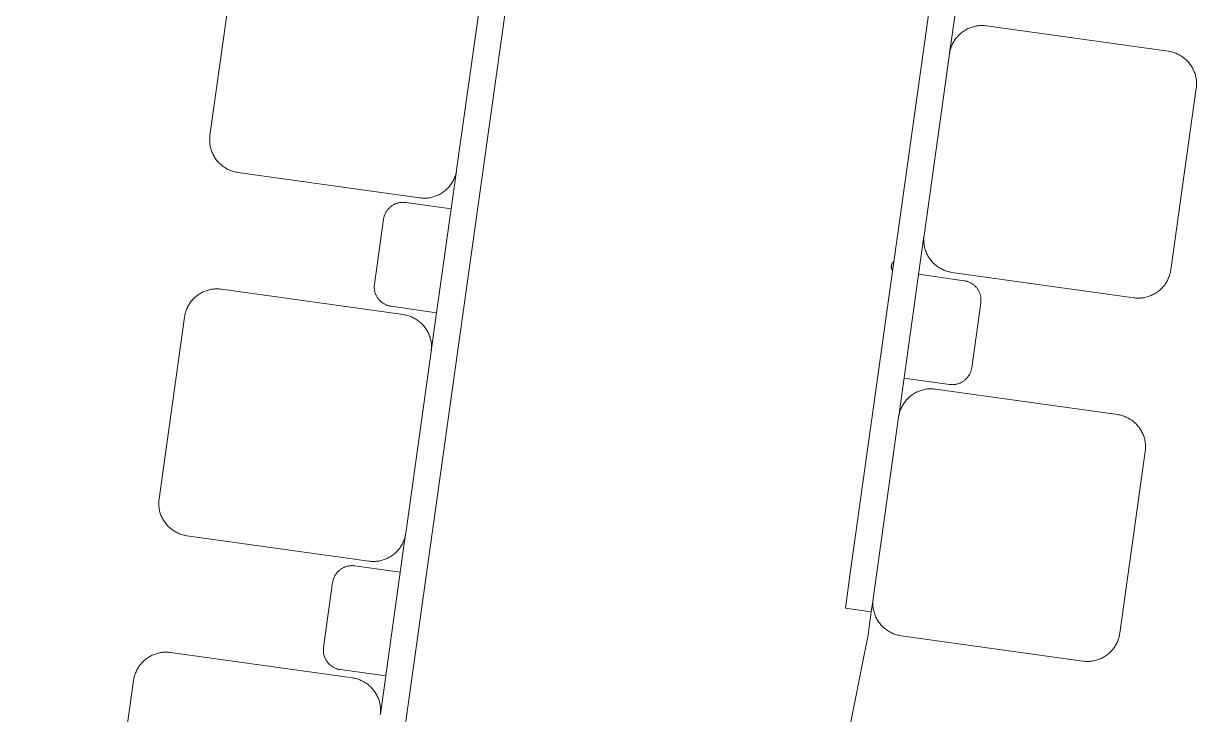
# Model space of a CAD drawing. Header units: inches. Extents: x -6 to 177, y -6 to 113.
# Drawn here: x 103.18 to 110.23, y 101.93 to 106.09 of the extents above; entities that cross this region are included whole.
import ezdxf

# ---------------------------------------------------------------- set-up
doc = ezdxf.new("R2010")
doc.units = ezdxf.units.IN
doc.layers.add('ZANO_R', color=7, linetype='Continuous', lineweight=0)

msp = doc.modelspace()

# ---------------------------------------------------------------- linework, layer by layer
at = {"layer": 'ZANO_R'}
for p, q in [((106.40173, 108.49681), (103.17993, 85.4987)), ((108.144, 102.77007), (108.87598, 107.99513)), ((108.74305, 105.91098), (108.89479, 106.99413)), ((104.30025, 105.41573), (104.45321, 106.50753)), ((105.93494, 106.29996), (105.78199, 105.20815)), ((108.82986, 106.04424), (108.83555, 106.04781)), ((108.83555, 106.04781), (108.84136, 106.05119)), ((108.84136, 106.05119), (108.84729, 106.05437)), ((108.84729, 106.05437), (108.85332, 106.05735)), ((108.85332, 106.05735), (108.85944, 106.06011)), ((108.85944, 106.06011), (108.86566, 106.06267)), ((108.86566, 106.06267), (108.87196, 106.06501)), ((108.87196, 106.06501), (108.87834, 106.06714)), ((108.87834, 106.06714), (108.88478, 106.06905)), ((108.88478, 106.06905), (108.89129, 106.07073)), ((108.89129, 106.07073), (108.89785, 106.07219)), ((108.89785, 106.07219), (108.90446, 106.07343)), ((108.90446, 106.07343), (108.91111, 106.07444)), ((108.91111, 106.07444), (108.91778, 106.07523)), ((108.91778, 106.07523), (108.92448, 106.07578)), ((108.92448, 106.07578), (108.9312, 106.07611)), ((108.9312, 106.07611), (108.93792, 106.07621)), ((108.93792, 106.07621), (108.94464, 106.07608)), ((108.94464, 106.07608), (108.95135, 106.07571)), ((108.95135, 106.07571), (108.95805, 106.07512)), ((108.95805, 106.07512), (108.96472, 106.07431)), ((108.96472, 106.07431), (110.05653, 105.92135)), ((108.76285, 105.97037), (108.76605, 105.97627)), ((108.76605, 105.97627), (108.76946, 105.98207)), ((108.76946, 105.98207), (108.77307, 105.98774)), ((108.77307, 105.98774), (108.77687, 105.99329)), ((108.77687, 105.99329), (108.78085, 105.9987)), ((108.78085, 105.9987), (108.78502, 106.00398)), ((108.78502, 106.00398), (108.78936, 106.00911)), ((108.78936, 106.00911), (108.79388, 106.01409)), ((108.79388, 106.01409), (108.79856, 106.01891)), ((108.79856, 106.01891), (108.80341, 106.02357)), ((108.80341, 106.02357), (108.80841, 106.02806)), ((108.80841, 106.02806), (108.81356, 106.03238)), ((108.81356, 106.03238), (108.81886, 106.03651)), ((108.81886, 106.03651), (108.82429, 106.04047)), ((108.82429, 106.04047), (108.82986, 106.04424)), ((108.58949, 104.81485), (108.74244, 105.90665)), ((108.74244, 105.90665), (108.74349, 105.91329)), ((108.74349, 105.91329), (108.74476, 105.91989)), ((108.74476, 105.91989), (108.74626, 105.92645)), ((108.74626, 105.92645), (108.74798, 105.93295)), ((108.74798, 105.93295), (108.74992, 105.93938)), ((108.74992, 105.93938), (108.75208, 105.94575)), ((108.75208, 105.94575), (108.75445, 105.95204)), ((108.75445, 105.95204), (108.75704, 105.95824)), ((108.75704, 105.95824), (108.75984, 105.96435)), ((108.75984, 105.96435), (108.76285, 105.97037)), ((110.05653, 105.92135), (110.06317, 105.92031)), ((110.06317, 105.92031), (110.06977, 105.91904)), ((110.06977, 105.91904), (110.07632, 105.91754)), ((110.07632, 105.91754), (110.08282, 105.91582)), ((110.08282, 105.91582), (110.08925, 105.91388)), ((110.08925, 105.91388), (110.09562, 105.91172)), ((110.09562, 105.91172), (110.10191, 105.90934)), ((110.10191, 105.90934), (110.10811, 105.90676)), ((110.10811, 105.90676), (110.11423, 105.90396)), ((110.11423, 105.90396), (110.12024, 105.90095)), ((110.12024, 105.90095), (110.12614, 105.89774)), ((110.12614, 105.89774), (110.13194, 105.89433)), ((110.13194, 105.89433), (110.13761, 105.89073)), ((110.13761, 105.89073), (110.14316, 105.88693)), ((110.14316, 105.88693), (110.14857, 105.88295)), ((110.14857, 105.88295), (110.15385, 105.87878)), ((110.15385, 105.87878), (110.15898, 105.87444)), ((110.15898, 105.87444), (110.16396, 105.86992)), ((110.16396, 105.86992), (110.16878, 105.86523)), ((110.16878, 105.86523), (110.17344, 105.86039)), ((110.17344, 105.86039), (110.17793, 105.85539)), ((110.17793, 105.85539), (110.18225, 105.85023)), ((110.18225, 105.85023), (110.18639, 105.84494)), ((110.18639, 105.84494), (110.19034, 105.8395)), ((110.19034, 105.8395), (110.19411, 105.83393)), ((110.19411, 105.83393), (110.19769, 105.82824)), ((110.19769, 105.82824), (110.20107, 105.82243)), ((110.20107, 105.82243), (110.20424, 105.81651)), ((110.20424, 105.81651), (110.20722, 105.81048)), ((110.20722, 105.81048), (110.20999, 105.80435)), ((110.20999, 105.80435), (110.21254, 105.79814)), ((110.21254, 105.79814), (110.21488, 105.79183)), ((110.21488, 105.79183), (110.21701, 105.78546)), ((110.21701, 105.78546), (110.21892, 105.77901)), ((110.21892, 105.77901), (110.2206, 105.7725)), ((110.2206, 105.7725), (110.22207, 105.76594)), ((110.22207, 105.76594), (110.22331, 105.75934)), ((110.22418, 105.69908), (110.07123, 104.60727)), ((110.22331, 105.75934), (110.22432, 105.75269)), ((110.225, 105.70575), (110.22418, 105.69908)), ((110.22432, 105.75269), (110.2251, 105.74601)), ((110.22559, 105.71244), (110.225, 105.70575)), ((110.2251, 105.74601), (110.22566, 105.73931)), ((110.22595, 105.71916), (110.22559, 105.71244)), ((110.22566, 105.73931), (110.22598, 105.7326)), ((110.22608, 105.72588), (110.22595, 105.71916)), ((110.22598, 105.7326), (110.22608, 105.72588)), ((104.30025, 105.41573), (104.29944, 105.40905)), ((104.29848, 105.39564), (104.29835, 105.38892)), ((104.29835, 105.38892), (104.29845, 105.3822)), ((104.29845, 105.3822), (104.29878, 105.37549)), ((104.29884, 105.40236), (104.29848, 105.39564)), ((104.29878, 105.37549), (104.29933, 105.36879)), ((104.29944, 105.40905), (104.29884, 105.40236)), ((104.29933, 105.36879), (104.30012, 105.36211)), ((104.30012, 105.36211), (104.30113, 105.35547)), ((104.30113, 105.35547), (104.30236, 105.34886)), ((104.30236, 105.34886), (104.30383, 105.3423)), ((104.30383, 105.3423), (104.30551, 105.33579)), ((104.30551, 105.33579), (104.30742, 105.32934)), ((104.30742, 105.32934), (104.30955, 105.32297)), ((104.30955, 105.32297), (104.31189, 105.31667)), ((104.31189, 105.31667), (104.31445, 105.31045)), ((104.31445, 105.31045), (104.31721, 105.30432)), ((104.31721, 105.30432), (104.32019, 105.29829)), ((104.32019, 105.29829), (104.32337, 105.29237)), ((104.32337, 105.29237), (104.32675, 105.28656)), ((104.32675, 105.28656), (104.33032, 105.28087)), ((104.33032, 105.28087), (104.33409, 105.2753)), ((104.33409, 105.2753), (104.33805, 105.26987)), ((104.33805, 105.26987), (104.34218, 105.26457)), ((104.34218, 105.26457), (104.3465, 105.25942)), ((104.3465, 105.25942), (104.35099, 105.25441)), ((104.35099, 105.25441), (104.35565, 105.24957)), ((104.35565, 105.24957), (104.36047, 105.24488)), ((104.36047, 105.24488), (104.36545, 105.24037)), ((104.36545, 105.24037), (104.37058, 105.23602)), ((104.37058, 105.23602), (104.37586, 105.23186)), ((104.37586, 105.23186), (104.38127, 105.22787)), ((104.38127, 105.22787), (104.38682, 105.22408)), ((104.38682, 105.22408), (104.39249, 105.22047)), ((104.39249, 105.22047), (104.39829, 105.21706)), ((104.39829, 105.21706), (104.40419, 105.21385)), ((104.40419, 105.21385), (104.41021, 105.21085)), ((104.41021, 105.21085), (104.41632, 105.20805)), ((104.41632, 105.20805), (104.42252, 105.20546)), ((104.42252, 105.20546), (104.42881, 105.20308)), ((104.42881, 105.20308), (104.43518, 105.20092)), ((104.43518, 105.20092), (104.44161, 105.19898)), ((105.78138, 105.20382), (105.62965, 104.12067)), ((105.77967, 105.19491), (105.78094, 105.20151)), ((105.78094, 105.20151), (105.78199, 105.20815)), ((104.44161, 105.19898), (104.44811, 105.19726)), ((104.44811, 105.19726), (104.45467, 105.19577)), ((104.45467, 105.19577), (104.46127, 105.19449)), ((104.46127, 105.19449), (104.46791, 105.19345)), ((105.55971, 105.0405), (104.46791, 105.19345)), ((105.75136, 105.12706), (105.75497, 105.13274)), ((105.75497, 105.13274), (105.75838, 105.13853)), ((105.75838, 105.13853), (105.76159, 105.14444)), ((105.76159, 105.14444), (105.76459, 105.15045)), ((105.76459, 105.15045), (105.76739, 105.15656)), ((105.76739, 105.15656), (105.76998, 105.16277)), ((105.76998, 105.16277), (105.77236, 105.16905)), ((105.77236, 105.16905), (105.77451, 105.17542)), ((105.77451, 105.17542), (105.77646, 105.18186)), ((105.77646, 105.18186), (105.77818, 105.18835)), ((105.77818, 105.18835), (105.77967, 105.19491)), ((105.67112, 105.05746), (105.67714, 105.06043)), ((105.67714, 105.06043), (105.68307, 105.06361)), ((105.68307, 105.06361), (105.68888, 105.06699)), ((105.68888, 105.06699), (105.69457, 105.07056)), ((105.69457, 105.07056), (105.70014, 105.07433)), ((105.70014, 105.07433), (105.70557, 105.07829)), ((105.70557, 105.07829), (105.71087, 105.08243)), ((105.71087, 105.08243), (105.71602, 105.08674)), ((105.71602, 105.08674), (105.72103, 105.09124)), ((105.72103, 105.09124), (105.72587, 105.09589)), ((105.72587, 105.09589), (105.73056, 105.10072)), ((105.73056, 105.10072), (105.73507, 105.10569)), ((105.73507, 105.10569), (105.73942, 105.11082)), ((105.73942, 105.11082), (105.74358, 105.1161)), ((105.74358, 105.1161), (105.74757, 105.12152)), ((105.74757, 105.12152), (105.75136, 105.12706)), ((105.38861, 104.98965), (105.38544, 104.98717)), ((105.39187, 104.99203), (105.38861, 104.98965)), ((105.3952, 104.99429), (105.39187, 104.99203)), ((105.3986, 104.99644), (105.3952, 104.99429)), ((105.40208, 104.99847), (105.3986, 104.99644)), ((105.40562, 105.00038), (105.40208, 104.99847)), ((105.40923, 105.00216), (105.40562, 105.00038)), ((105.4129, 105.00383), (105.40923, 105.00216)), ((105.41662, 105.00537), (105.4129, 105.00383)), ((105.42039, 105.00678), (105.41662, 105.00537)), ((105.42421, 105.00806), (105.42039, 105.00678)), ((105.42806, 105.00921), (105.42421, 105.00806)), ((105.43196, 105.01022), (105.42806, 105.00921)), ((105.43589, 105.01111), (105.43196, 105.01022)), ((105.43984, 105.01186), (105.43589, 105.01111)), ((105.44382, 105.01248), (105.43984, 105.01186)), ((105.44782, 105.01295), (105.44382, 105.01248)), ((105.45183, 105.0133), (105.44782, 105.01295)), ((105.45585, 105.0135), (105.45183, 105.0133)), ((105.45988, 105.01357), (105.45585, 105.0135)), ((105.45988, 105.01357), (105.46399, 105.0135)), ((105.46399, 105.0135), (105.46809, 105.01329)), ((105.46809, 105.01329), (105.47218, 105.01293)), ((105.47218, 105.01293), (105.47626, 105.01243)), ((105.7492, 104.97419), (105.47626, 105.01243)), ((105.55971, 105.0405), (105.56638, 105.03968)), ((105.56638, 105.03968), (105.57308, 105.03909)), ((105.57308, 105.03909), (105.57979, 105.03873)), ((105.57979, 105.03873), (105.58651, 105.03859)), ((105.58651, 105.03859), (105.59324, 105.03869)), ((105.59324, 105.03869), (105.59995, 105.03902)), ((105.59995, 105.03902), (105.60665, 105.03957)), ((105.60665, 105.03957), (105.61333, 105.04036)), ((105.61333, 105.04036), (105.61997, 105.04137)), ((105.61997, 105.04137), (105.62658, 105.04261)), ((105.62658, 105.04261), (105.63314, 105.04407)), ((105.63314, 105.04407), (105.63965, 105.04576)), ((105.63965, 105.04576), (105.64609, 105.04766)), ((105.64609, 105.04766), (105.65247, 105.04979)), ((105.65247, 105.04979), (105.65877, 105.05213)), ((105.65877, 105.05213), (105.66499, 105.05469)), ((105.66499, 105.05469), (105.67112, 105.05746)), ((105.34429, 104.91977), (105.34352, 104.91581)), ((105.34518, 104.92369), (105.34429, 104.91977)), ((105.34621, 104.92759), (105.34518, 104.92369)), ((105.34737, 104.93144), (105.34621, 104.92759)), ((105.34866, 104.93525), (105.34737, 104.93144)), ((105.35008, 104.93902), (105.34866, 104.93525)), ((105.35163, 104.94274), (105.35008, 104.93902)), ((105.35331, 104.9464), (105.35163, 104.94274)), ((105.35511, 104.95), (105.35331, 104.9464)), ((105.35703, 104.95354), (105.35511, 104.95)), ((105.35906, 104.95701), (105.35703, 104.95354)), ((105.36122, 104.96041), (105.35906, 104.95701)), ((105.36349, 104.96373), (105.36122, 104.96041)), ((105.36588, 104.96698), (105.36349, 104.96373)), ((105.36837, 104.97014), (105.36588, 104.96698)), ((105.37097, 104.97322), (105.36837, 104.97014)), ((105.37367, 104.9762), (105.37097, 104.97322)), ((105.37647, 104.97909), (105.37367, 104.9762)), ((105.37937, 104.98189), (105.37647, 104.97909)), ((105.38236, 104.98458), (105.37937, 104.98189)), ((105.38544, 104.98717), (105.38236, 104.98458)), ((105.3429, 104.91184), (105.28827, 104.52191)), ((105.34352, 104.91581), (105.3429, 104.91184)), ((108.43715, 103.72737), (108.58888, 104.81052)), ((108.58772, 104.79477), (108.58759, 104.78804)), ((108.58759, 104.78804), (108.58768, 104.78132)), ((108.58768, 104.78132), (108.58801, 104.77461)), ((108.58808, 104.80148), (108.58772, 104.79477)), ((108.58867, 104.80817), (108.58808, 104.80148)), ((108.58949, 104.81485), (108.58867, 104.80817)), ((108.58801, 104.77461), (108.58857, 104.76791)), ((108.58857, 104.76791), (108.58935, 104.76123)), ((108.58935, 104.76123), (108.59036, 104.75459)), ((108.59036, 104.75459), (108.5916, 104.74798)), ((108.5916, 104.74798), (108.59306, 104.74142)), ((108.59306, 104.74142), (108.59475, 104.73491)), ((108.59475, 104.73491), (108.59666, 104.72847)), ((108.59666, 104.72847), (108.59878, 104.72209)), ((108.59878, 104.72209), (108.60113, 104.71579)), ((108.60113, 104.71579), (108.60368, 104.70957)), ((108.60368, 104.70957), (108.60645, 104.70344)), ((108.39365, 104.63456), (108.39395, 104.63587)), ((108.39395, 104.63587), (108.39429, 104.63717)), ((108.39429, 104.63717), (108.39468, 104.63846)), ((108.39468, 104.63846), (108.39511, 104.63973)), ((108.39511, 104.63973), (108.39559, 104.64099)), ((108.39559, 104.64099), (108.3961, 104.64223)), ((108.3961, 104.64223), (108.39666, 104.64345)), ((108.39666, 104.64345), (108.39727, 104.64465)), ((108.39727, 104.64465), (108.39791, 104.64583)), ((108.39791, 104.64583), (108.39859, 104.64699)), ((108.39859, 104.64699), (108.39931, 104.64813)), ((108.39931, 104.64813), (108.40007, 104.64924)), ((108.40007, 104.64924), (108.40087, 104.65032)), ((108.40087, 104.65032), (108.4017, 104.65138)), ((108.4017, 104.65138), (108.40257, 104.6524)), ((108.40257, 104.6524), (108.40347, 104.6534)), ((108.40347, 104.6534), (108.40441, 104.65436)), ((108.40441, 104.65436), (108.40538, 104.65529)), ((108.40538, 104.65529), (108.40638, 104.65619)), ((108.40638, 104.65619), (108.40741, 104.65706)), ((108.40741, 104.65706), (108.40847, 104.65788)), ((108.60645, 104.70344), (108.60942, 104.69742)), ((108.60942, 104.69742), (108.6126, 104.69149)), ((108.6126, 104.69149), (108.61598, 104.68568)), ((108.61598, 104.68568), (108.61956, 104.67999)), ((108.61956, 104.67999), (108.62333, 104.67442)), ((108.62333, 104.67442), (108.62728, 104.66899)), ((108.62728, 104.66899), (108.63142, 104.66369)), ((108.63142, 104.66369), (108.63574, 104.65854)), ((108.63574, 104.65854), (108.64023, 104.65353)), ((108.64023, 104.65353), (108.64489, 104.64869)), ((108.64489, 104.64869), (108.64971, 104.644)), ((108.64971, 104.644), (108.65469, 104.63949)), ((108.65469, 104.63949), (108.65982, 104.63514)), ((108.3928, 104.62655), (108.39283, 104.62789)), ((108.39282, 104.62521), (108.3928, 104.62655)), ((108.39289, 104.62386), (108.39282, 104.62521)), ((108.39283, 104.62789), (108.3929, 104.62924)), ((108.393, 104.62252), (108.39289, 104.62386)), ((108.3929, 104.62924), (108.39302, 104.63058)), ((108.39316, 104.62119), (108.393, 104.62252)), ((108.39302, 104.63058), (108.39318, 104.63191)), ((108.39336, 104.61986), (108.39316, 104.62119)), ((108.39318, 104.63191), (108.39339, 104.63324)), ((108.39361, 104.61854), (108.39336, 104.61986)), ((108.39339, 104.63324), (108.39365, 104.63456)), ((108.3939, 104.61723), (108.39361, 104.61854)), ((108.39424, 104.61592), (108.3939, 104.61723)), ((108.39462, 104.61463), (108.39424, 104.61592)), ((108.39504, 104.61336), (108.39462, 104.61463)), ((108.39551, 104.6121), (108.39504, 104.61336)), ((108.39602, 104.61086), (108.39551, 104.6121)), ((108.39658, 104.60963), (108.39602, 104.61086)), ((108.39717, 104.60842), (108.39658, 104.60963)), ((108.39781, 104.60724), (108.39717, 104.60842)), ((108.39848, 104.60608), (108.39781, 104.60724)), ((108.3992, 104.60494), (108.39848, 104.60608)), ((108.39995, 104.60383), (108.3992, 104.60494)), ((108.40074, 104.60274), (108.39995, 104.60383)), ((108.82967, 104.54265), (108.55672, 104.58089)), ((108.65982, 104.63514), (108.66509, 104.63098)), ((108.66509, 104.63098), (108.67051, 104.62699)), ((108.67051, 104.62699), (108.67606, 104.6232)), ((108.67606, 104.6232), (108.68173, 104.61959)), ((108.68173, 104.61959), (108.68752, 104.61618)), ((108.68752, 104.61618), (108.69343, 104.61297)), ((108.69343, 104.61297), (108.69944, 104.60997)), ((108.69944, 104.60997), (108.70555, 104.60717)), ((108.70555, 104.60717), (108.71176, 104.60458)), ((108.71176, 104.60458), (108.71805, 104.6022)), ((108.71805, 104.6022), (108.72441, 104.60004)), ((108.72441, 104.60004), (108.73085, 104.5981)), ((108.73085, 104.5981), (108.73735, 104.59638)), ((108.73735, 104.59638), (108.7439, 104.59489)), ((108.7439, 104.59489), (108.7505, 104.59362)), ((108.7505, 104.59362), (108.75714, 104.59257)), ((109.84895, 104.43962), (108.75714, 104.59257)), ((110.05922, 104.56189), (110.06159, 104.56817)), ((110.06159, 104.56817), (110.06375, 104.57454)), ((110.06375, 104.57454), (110.06569, 104.58098)), ((110.06569, 104.58098), (110.06741, 104.58748)), ((110.06741, 104.58748), (110.06891, 104.59403)), ((110.06891, 104.59403), (110.07018, 104.60063)), ((110.07018, 104.60063), (110.07123, 104.60727)), ((105.28721, 104.50986), (105.28713, 104.50583)), ((105.28713, 104.50583), (105.28719, 104.50179)), ((105.28719, 104.50179), (105.28738, 104.49776)), ((105.28743, 104.51389), (105.28721, 104.50986)), ((105.28738, 104.49776), (105.28772, 104.49374)), ((105.28778, 104.5179), (105.28743, 104.51389)), ((105.28827, 104.52191), (105.28778, 104.5179)), ((108.83365, 104.54202), (108.82967, 104.54265)), ((108.83761, 104.54126), (108.83365, 104.54202)), ((108.84154, 104.54036), (108.83761, 104.54126)), ((108.84544, 104.53933), (108.84154, 104.54036)), ((108.8493, 104.53817), (108.84544, 104.53933)), ((108.85312, 104.53687), (108.8493, 104.53817)), ((108.8569, 104.53544), (108.85312, 104.53687)), ((108.86062, 104.53389), (108.8569, 104.53544)), ((108.86429, 104.53221), (108.86062, 104.53389)), ((108.86789, 104.53041), (108.86429, 104.53221)), ((108.87144, 104.52848), (108.86789, 104.53041)), ((108.87491, 104.52644), (108.87144, 104.52848)), ((108.87832, 104.52427), (108.87491, 104.52644)), ((108.88165, 104.522), (108.87832, 104.52427)), ((108.8849, 104.51961), (108.88165, 104.522)), ((108.88806, 104.51711), (108.8849, 104.51961)), ((108.89114, 104.5145), (108.88806, 104.51711)), ((108.89413, 104.51179), (108.89114, 104.5145)), ((108.89702, 104.50898), (108.89413, 104.51179)), ((108.89982, 104.50607), (108.89702, 104.50898)), ((108.90251, 104.50307), (108.89982, 104.50607)), ((108.9051, 104.49998), (108.90251, 104.50307)), ((108.90758, 104.4968), (108.9051, 104.49998)), ((108.90996, 104.49354), (108.90758, 104.4968)), ((110.01026, 104.49036), (110.01511, 104.49502)), ((110.01511, 104.49502), (110.01979, 104.49984)), ((110.01979, 104.49984), (110.02431, 104.50482)), ((110.02431, 104.50482), (110.02865, 104.50995)), ((110.02865, 104.50995), (110.03282, 104.51522)), ((110.03282, 104.51522), (110.0368, 104.52064)), ((110.0368, 104.52064), (110.0406, 104.52618)), ((110.0406, 104.52618), (110.0442, 104.53186)), ((110.0442, 104.53186), (110.04761, 104.53765)), ((110.04761, 104.53765), (110.05082, 104.54356)), ((110.05082, 104.54356), (110.05383, 104.54957)), ((110.05383, 104.54957), (110.05663, 104.55568)), ((110.05663, 104.55568), (110.05922, 104.56189)), ((104.18988, 104.42125), (104.19422, 104.42638)), ((104.19422, 104.42638), (104.19874, 104.43135)), ((104.19874, 104.43135), (104.20342, 104.43618)), ((104.20342, 104.43618), (104.20827, 104.44083)), ((104.20827, 104.44083), (104.21327, 104.44533)), ((104.21327, 104.44533), (104.21842, 104.44964)), ((104.21842, 104.44964), (104.22372, 104.45378)), ((104.22372, 104.45378), (104.22916, 104.45774)), ((104.22916, 104.45774), (104.23472, 104.46151)), ((104.23472, 104.46151), (104.24041, 104.46508)), ((104.24041, 104.46508), (104.24623, 104.46846)), ((104.24623, 104.46846), (104.25215, 104.47164)), ((104.25215, 104.47164), (104.25818, 104.47461)), ((104.25818, 104.47461), (104.2643, 104.47738)), ((104.2643, 104.47738), (104.27052, 104.47994)), ((104.27052, 104.47994), (104.27682, 104.48228)), ((104.27682, 104.48228), (104.2832, 104.48441)), ((104.2832, 104.48441), (104.28965, 104.48631)), ((104.28965, 104.48631), (104.29615, 104.488)), ((104.29615, 104.488), (104.30271, 104.48946)), ((104.30271, 104.48946), (104.30932, 104.4907)), ((104.30932, 104.4907), (104.31597, 104.49171)), ((104.31597, 104.49171), (104.32264, 104.4925)), ((104.32264, 104.4925), (104.32934, 104.49305)), ((104.32934, 104.49305), (104.33606, 104.49338)), ((104.33606, 104.49338), (104.34278, 104.49348)), ((104.34278, 104.49348), (104.3495, 104.49334)), ((104.3495, 104.49334), (104.35621, 104.49298)), ((104.35621, 104.49298), (104.36291, 104.49239)), ((104.36291, 104.49239), (104.36958, 104.49157)), ((104.36958, 104.49157), (105.46139, 104.33862)), ((105.28772, 104.49374), (105.28819, 104.48974)), ((105.28819, 104.48974), (105.2888, 104.48575)), ((105.2888, 104.48575), (105.28954, 104.48179)), ((105.28954, 104.48179), (105.29042, 104.47785)), ((105.29042, 104.47785), (105.29143, 104.47395)), ((105.29143, 104.47395), (105.29257, 104.47008)), ((105.29257, 104.47008), (105.29385, 104.46625)), ((105.29385, 104.46625), (105.29525, 104.46247)), ((105.29525, 104.46247), (105.29679, 104.45874)), ((105.29679, 104.45874), (105.29845, 104.45506)), ((105.29845, 104.45506), (105.30023, 104.45145)), ((105.30023, 104.45145), (105.30214, 104.44789)), ((105.30214, 104.44789), (105.30417, 104.44441)), ((105.30417, 104.44441), (105.30631, 104.44099)), ((105.30631, 104.44099), (105.30857, 104.43765)), ((105.30857, 104.43765), (105.31095, 104.43439)), ((105.31095, 104.43439), (105.31343, 104.43121)), ((105.31343, 104.43121), (105.31602, 104.42812)), ((105.31602, 104.42812), (105.31871, 104.42512)), ((105.31871, 104.42512), (105.32151, 104.42221)), ((108.91222, 104.4902), (108.90996, 104.49354)), ((108.91436, 104.48678), (108.91222, 104.4902)), ((108.91639, 104.4833), (108.91436, 104.48678)), ((108.9183, 104.47974), (108.91639, 104.4833)), ((108.92008, 104.47613), (108.9183, 104.47974)), ((108.92174, 104.47245), (108.92008, 104.47613)), ((108.92328, 104.46872), (108.92174, 104.47245)), ((108.92468, 104.46494), (108.92328, 104.46872)), ((108.92596, 104.46111), (108.92468, 104.46494)), ((108.9271, 104.45725), (108.92596, 104.46111)), ((108.92811, 104.45334), (108.9271, 104.45725)), ((108.92899, 104.4494), (108.92811, 104.45334)), ((108.92973, 104.44544), (108.92899, 104.4494)), ((108.93034, 104.44145), (108.92973, 104.44544)), ((108.93081, 104.43745), (108.93034, 104.44145)), ((108.93115, 104.43343), (108.93081, 104.43745)), ((108.93134, 104.4294), (108.93115, 104.43343)), ((108.93132, 104.42133), (108.9314, 104.42537)), ((108.9314, 104.42537), (108.93134, 104.4294)), ((109.84895, 104.43962), (109.85562, 104.4388)), ((109.85562, 104.4388), (109.86232, 104.43821)), ((109.86232, 104.43821), (109.86903, 104.43785)), ((109.86903, 104.43785), (109.87575, 104.43771)), ((109.87575, 104.43771), (109.88247, 104.43781)), ((109.88247, 104.43781), (109.88919, 104.43814)), ((109.88919, 104.43814), (109.89589, 104.43869)), ((109.89589, 104.43869), (109.90256, 104.43948)), ((109.90256, 104.43948), (109.90921, 104.44049)), ((109.90921, 104.44049), (109.91582, 104.44173)), ((109.91582, 104.44173), (109.92238, 104.44319)), ((109.92238, 104.44319), (109.92888, 104.44488)), ((109.92888, 104.44488), (109.93533, 104.44678)), ((109.93533, 104.44678), (109.94171, 104.44891)), ((109.94171, 104.44891), (109.94801, 104.45125)), ((109.94801, 104.45125), (109.95423, 104.45381)), ((109.95423, 104.45381), (109.96035, 104.45658)), ((109.96035, 104.45658), (109.96638, 104.45955)), ((109.96638, 104.45955), (109.9723, 104.46273)), ((109.9723, 104.46273), (109.97811, 104.46611)), ((109.97811, 104.46611), (109.98381, 104.46969)), ((109.98381, 104.46969), (109.98937, 104.47345)), ((109.98937, 104.47345), (109.99481, 104.47741)), ((109.99481, 104.47741), (110.00011, 104.48155)), ((110.00011, 104.48155), (110.00526, 104.48587)), ((110.00526, 104.48587), (110.01026, 104.49036)), ((104.15284, 104.35021), (104.15478, 104.35665)), ((104.15478, 104.35665), (104.15694, 104.36302)), ((104.15694, 104.36302), (104.15931, 104.3693)), ((104.15931, 104.3693), (104.1619, 104.37551)), ((104.1619, 104.37551), (104.1647, 104.38162)), ((104.1647, 104.38162), (104.16771, 104.38763)), ((104.16771, 104.38763), (104.17092, 104.39354)), ((104.17092, 104.39354), (104.17433, 104.39933)), ((104.17433, 104.39933), (104.17793, 104.40501)), ((104.17793, 104.40501), (104.18173, 104.41055)), ((104.18173, 104.41055), (104.18571, 104.41597)), ((104.18571, 104.41597), (104.18988, 104.42125)), ((105.32151, 104.42221), (105.3244, 104.4194)), ((105.3244, 104.4194), (105.32739, 104.41669)), ((105.32739, 104.41669), (105.33047, 104.41408)), ((105.33047, 104.41408), (105.33363, 104.41158)), ((105.33363, 104.41158), (105.33688, 104.40919)), ((105.33688, 104.40919), (105.34021, 104.40692)), ((105.34021, 104.40692), (105.34362, 104.40475)), ((105.34362, 104.40475), (105.34709, 104.40271)), ((105.34709, 104.40271), (105.35064, 104.40078)), ((105.35064, 104.40078), (105.35424, 104.39898)), ((105.35424, 104.39898), (105.35791, 104.3973)), ((105.35791, 104.3973), (105.36163, 104.39575)), ((105.36163, 104.39575), (105.36541, 104.39432)), ((105.36541, 104.39432), (105.36923, 104.39303)), ((105.36923, 104.39303), (105.37309, 104.39186)), ((105.37309, 104.39186), (105.37699, 104.39083)), ((105.37699, 104.39083), (105.38092, 104.38993)), ((105.38092, 104.38993), (105.38488, 104.38917)), ((105.38488, 104.38917), (105.38886, 104.38854)), ((105.38886, 104.38854), (105.6618, 104.3503)), ((108.87563, 104.01935), (108.93026, 104.40928)), ((108.93026, 104.40928), (108.93075, 104.41329)), ((108.93075, 104.41329), (108.9311, 104.41731)), ((108.9311, 104.41731), (108.93132, 104.42133)), ((103.99435, 103.23211), (104.1473, 104.32392)), ((104.1473, 104.32392), (104.14835, 104.33056)), ((104.14835, 104.33056), (104.14962, 104.33716)), ((104.14962, 104.33716), (104.15112, 104.34372)), ((104.15112, 104.34372), (104.15284, 104.35021)), ((105.46139, 104.33862), (105.46803, 104.33758)), ((105.46803, 104.33758), (105.47463, 104.3363)), ((105.47463, 104.3363), (105.48118, 104.33481)), ((105.48118, 104.33481), (105.48768, 104.33309)), ((105.48768, 104.33309), (105.49412, 104.33115)), ((105.49412, 104.33115), (105.50048, 104.32899)), ((105.50048, 104.32899), (105.50677, 104.32661)), ((105.50677, 104.32661), (105.51297, 104.32402)), ((105.51297, 104.32402), (105.51909, 104.32122)), ((105.51909, 104.32122), (105.5251, 104.31822)), ((105.5251, 104.31822), (105.53101, 104.31501)), ((105.53101, 104.31501), (105.5368, 104.3116)), ((105.5368, 104.3116), (105.54247, 104.30799)), ((105.54247, 104.30799), (105.54802, 104.3042)), ((105.54802, 104.3042), (105.55344, 104.30021)), ((105.55344, 104.30021), (105.55871, 104.29605)), ((105.55871, 104.29605), (105.56384, 104.2917)), ((105.56384, 104.2917), (105.56882, 104.28719)), ((105.56882, 104.28719), (105.57364, 104.2825)), ((105.57364, 104.2825), (105.5783, 104.27766)), ((105.5783, 104.27766), (105.58279, 104.27265)), ((105.58279, 104.27265), (105.58711, 104.2675)), ((105.58711, 104.2675), (105.59125, 104.2622)), ((105.59125, 104.2622), (105.5952, 104.25677)), ((105.5952, 104.25677), (105.59897, 104.2512)), ((105.59897, 104.2512), (105.60255, 104.24551)), ((105.60255, 104.24551), (105.60593, 104.2397)), ((105.60593, 104.2397), (105.60911, 104.23378)), ((105.60911, 104.23378), (105.61208, 104.22775)), ((105.61208, 104.22775), (105.61485, 104.22162)), ((105.61485, 104.22162), (105.6174, 104.2154)), ((105.6174, 104.2154), (105.61975, 104.2091)), ((105.61975, 104.2091), (105.62187, 104.20273)), ((105.62187, 104.20273), (105.62378, 104.19628)), ((105.62378, 104.19628), (105.62547, 104.18977)), ((105.62547, 104.18977), (105.62693, 104.18321)), ((105.62693, 104.18321), (105.62817, 104.1766)), ((105.62817, 104.1766), (105.62918, 104.16996)), ((105.62918, 104.16996), (105.62996, 104.16328)), ((105.62996, 104.16328), (105.63052, 104.15658)), ((105.63052, 104.15658), (105.63085, 104.14987)), ((105.63094, 104.14315), (105.63081, 104.13643)), ((105.63085, 104.14987), (105.63094, 104.14315)), ((105.62904, 104.11634), (105.47609, 103.02454)), ((105.62986, 104.12302), (105.62904, 104.11634)), ((105.63045, 104.12971), (105.62986, 104.12302)), ((105.63081, 104.13643), (105.63045, 104.12971)), ((108.87115, 103.99972), (108.87231, 104.00358)), ((108.87231, 104.00358), (108.87334, 104.00748)), ((108.87334, 104.00748), (108.87424, 104.01141)), ((108.87424, 104.01141), (108.87501, 104.01537)), ((108.87501, 104.01537), (108.87563, 104.01935)), ((108.46932, 103.957), (108.74227, 103.91876)), ((108.81273, 103.93072), (108.81628, 103.93263)), ((108.81628, 103.93263), (108.81977, 103.93466)), ((108.81977, 103.93466), (108.82318, 103.9368)), ((108.82318, 103.9368), (108.82652, 103.93906)), ((108.82652, 103.93906), (108.82978, 103.94144)), ((108.82978, 103.94144), (108.83296, 103.94392)), ((108.83296, 103.94392), (108.83605, 103.94651)), ((108.83605, 103.94651), (108.83905, 103.9492)), ((108.83905, 103.9492), (108.84196, 103.952)), ((108.84196, 103.952), (108.84477, 103.95489)), ((108.84477, 103.95489), (108.84748, 103.95788)), ((108.84748, 103.95788), (108.85009, 103.96096)), ((108.85009, 103.96096), (108.85259, 103.96412)), ((108.85259, 103.96412), (108.85498, 103.96737)), ((108.85498, 103.96737), (108.85726, 103.9707)), ((108.85726, 103.9707), (108.85942, 103.97411)), ((108.85942, 103.97411), (108.86147, 103.97758)), ((108.86147, 103.97758), (108.86339, 103.98113)), ((108.86339, 103.98113), (108.86519, 103.98473)), ((108.86519, 103.98473), (108.86687, 103.9884)), ((108.86687, 103.9884), (108.86843, 103.99212)), ((108.86843, 103.99212), (108.86985, 103.9959)), ((108.86985, 103.9959), (108.87115, 103.99972)), ((108.51839, 103.85686), (108.52396, 103.86063)), ((108.52396, 103.86063), (108.52965, 103.8642)), ((108.52965, 103.8642), (108.53546, 103.86758)), ((108.53546, 103.86758), (108.54139, 103.87076)), ((108.54139, 103.87076), (108.54741, 103.87373)), ((108.54741, 103.87373), (108.55354, 103.8765)), ((108.55354, 103.8765), (108.55976, 103.87906)), ((108.55976, 103.87906), (108.56606, 103.8814)), ((108.56606, 103.8814), (108.57244, 103.88353)), ((108.57244, 103.88353), (108.57888, 103.88543)), ((108.57888, 103.88543), (108.58539, 103.88712)), ((108.58539, 103.88712), (108.59195, 103.88858)), ((108.59195, 103.88858), (108.59856, 103.88982)), ((108.59856, 103.88982), (108.6052, 103.89083)), ((108.6052, 103.89083), (108.61188, 103.89162)), ((108.61188, 103.89162), (108.61858, 103.89217)), ((108.61858, 103.89217), (108.62529, 103.8925)), ((108.62529, 103.8925), (108.63202, 103.8926)), ((108.63202, 103.8926), (108.63874, 103.89246)), ((108.63874, 103.89246), (108.64545, 103.8921)), ((108.64545, 103.8921), (108.65215, 103.89151)), ((108.65215, 103.89151), (108.65882, 103.89069)), ((108.65882, 103.89069), (109.75062, 103.73774)), ((108.74227, 103.91876), (108.74627, 103.91827)), ((108.74627, 103.91827), (108.75029, 103.91792)), ((108.75029, 103.91792), (108.75431, 103.9177)), ((108.75431, 103.9177), (108.75835, 103.91762)), ((108.75835, 103.91762), (108.76238, 103.91768)), ((108.76238, 103.91768), (108.76641, 103.91787)), ((108.76641, 103.91787), (108.77043, 103.91821)), ((108.77043, 103.91821), (108.77443, 103.91868)), ((108.77443, 103.91868), (108.77842, 103.91929)), ((108.77842, 103.91929), (108.78239, 103.92003)), ((108.78239, 103.92003), (108.78632, 103.92091)), ((108.78632, 103.92091), (108.79023, 103.92192)), ((108.79023, 103.92192), (108.7941, 103.92306)), ((108.7941, 103.92306), (108.79792, 103.92434)), ((108.79792, 103.92434), (108.8017, 103.92574)), ((108.8017, 103.92574), (108.80543, 103.92728)), ((108.80543, 103.92728), (108.80911, 103.92894)), ((108.80911, 103.92894), (108.81273, 103.93072)), ((108.45694, 103.78675), (108.46015, 103.79266)), ((108.46015, 103.79266), (108.46356, 103.79845)), ((108.46356, 103.79845), (108.46717, 103.80413)), ((108.46717, 103.80413), (108.47096, 103.80968)), ((108.47096, 103.80968), (108.47495, 103.81509)), ((108.47495, 103.81509), (108.47911, 103.82037)), ((108.47911, 103.82037), (108.48346, 103.8255)), ((108.48346, 103.8255), (108.48797, 103.83047)), ((108.48797, 103.83047), (108.49266, 103.8353)), ((108.49266, 103.8353), (108.4975, 103.83996)), ((108.4975, 103.83996), (108.50251, 103.84445)), ((108.50251, 103.84445), (108.50766, 103.84876)), ((108.50766, 103.84876), (108.51296, 103.8529)), ((108.51296, 103.8529), (108.51839, 103.85686)), ((108.28359, 102.63124), (108.43654, 103.72304)), ((108.43654, 103.72304), (108.43759, 103.72968)), ((108.43759, 103.72968), (108.43886, 103.73628)), ((108.43886, 103.73628), (108.44035, 103.74284)), ((108.44035, 103.74284), (108.44207, 103.74933)), ((108.44207, 103.74933), (108.44402, 103.75577)), ((108.44402, 103.75577), (108.44617, 103.76214)), ((108.44617, 103.76214), (108.44855, 103.76843)), ((108.44855, 103.76843), (108.45114, 103.77463)), ((108.45114, 103.77463), (108.45394, 103.78074)), ((108.45394, 103.78074), (108.45694, 103.78675)), ((109.75062, 103.73774), (109.75726, 103.7367)), ((109.75726, 103.7367), (109.76386, 103.73542)), ((109.76386, 103.73542), (109.77042, 103.73393)), ((109.77042, 103.73393), (109.77692, 103.73221)), ((109.77692, 103.73221), (109.78335, 103.73027)), ((109.78335, 103.73027), (109.78972, 103.72811)), ((109.78972, 103.72811), (109.79601, 103.72573)), ((109.79601, 103.72573), (109.80221, 103.72314)), ((109.80221, 103.72314), (109.80832, 103.72035)), ((109.80832, 103.72035), (109.81434, 103.71734)), ((109.81434, 103.71734), (109.82024, 103.71413)), ((109.82024, 103.71413), (109.82604, 103.71072)), ((109.82604, 103.71072), (109.83171, 103.70712)), ((109.83171, 103.70712), (109.83726, 103.70332)), ((109.83726, 103.70332), (109.84267, 103.69933)), ((109.84267, 103.69933), (109.84795, 103.69517)), ((109.84795, 103.69517), (109.85308, 103.69082)), ((109.85308, 103.69082), (109.85806, 103.68631)), ((109.85806, 103.68631), (109.86288, 103.68162)), ((109.86288, 103.68162), (109.86754, 103.67678)), ((109.86754, 103.67678), (109.87203, 103.67178)), ((109.87203, 103.67178), (109.87635, 103.66662)), ((109.87635, 103.66662), (109.88048, 103.66133)), ((109.88048, 103.66133), (109.88444, 103.65589)), ((109.88444, 103.65589), (109.88821, 103.65032)), ((109.88821, 103.65032), (109.89178, 103.64463)), ((109.89178, 103.64463), (109.89516, 103.63882)), ((109.89516, 103.63882), (109.89834, 103.6329)), ((109.89834, 103.6329), (109.90132, 103.62687)), ((109.90132, 103.62687), (109.90408, 103.62074)), ((109.90408, 103.62074), (109.90664, 103.61452)), ((109.90664, 103.61452), (109.90898, 103.60822)), ((109.90898, 103.60822), (109.91111, 103.60185)), ((109.91111, 103.60185), (109.91302, 103.5954)), ((109.91302, 103.5954), (109.9147, 103.58889)), ((109.9147, 103.58889), (109.91617, 103.58233)), ((109.91617, 103.58233), (109.9174, 103.57572)), ((109.91828, 103.51546), (109.76532, 102.42366)), ((109.9174, 103.57572), (109.91841, 103.56908)), ((109.91909, 103.52214), (109.91828, 103.51546)), ((109.91841, 103.56908), (109.9192, 103.5624)), ((109.91969, 103.52883), (109.91909, 103.52214)), ((109.9192, 103.5624), (109.91975, 103.5557)), ((109.92005, 103.53555), (109.91969, 103.52883)), ((109.91975, 103.5557), (109.92008, 103.54899)), ((109.92018, 103.54227), (109.92005, 103.53555)), ((109.92008, 103.54899), (109.92018, 103.54227)), ((103.99435, 103.23211), (103.99353, 103.22544)), ((103.99258, 103.21203), (103.99245, 103.20531)), ((103.99245, 103.20531), (103.99255, 103.19859)), ((103.99255, 103.19859), (103.99287, 103.19188)), ((103.99294, 103.21875), (103.99258, 103.21203)), ((103.99287, 103.19188), (103.99343, 103.18518)), ((103.99353, 103.22544), (103.99294, 103.21875)), ((103.99343, 103.18518), (103.99421, 103.1785)), ((103.99421, 103.1785), (103.99522, 103.17186)), ((103.99522, 103.17186), (103.99646, 103.16525)), ((103.99646, 103.16525), (103.99793, 103.15869)), ((103.99793, 103.15869), (103.99961, 103.15218)), ((103.99961, 103.15218), (104.00152, 103.14573)), ((104.00152, 103.14573), (104.00365, 103.13936)), ((104.00365, 103.13936), (104.00599, 103.13306)), ((104.00599, 103.13306), (104.00854, 103.12684)), ((104.00854, 103.12684), (104.01131, 103.12071)), ((104.01131, 103.12071), (104.01429, 103.11468)), ((104.01429, 103.11468), (104.01746, 103.10876)), ((104.01746, 103.10876), (104.02084, 103.10295)), ((104.02084, 103.10295), (104.02442, 103.09726)), ((104.02442, 103.09726), (104.02819, 103.09169)), ((104.02819, 103.09169), (104.03214, 103.08625)), ((104.03214, 103.08625), (104.03628, 103.08096)), ((104.03628, 103.08096), (104.0406, 103.0758)), ((104.0406, 103.0758), (104.04509, 103.0708)), ((104.04509, 103.0708), (104.04975, 103.06596)), ((104.04975, 103.06596), (104.05457, 103.06127)), ((104.05457, 103.06127), (104.05955, 103.05676)), ((104.05955, 103.05676), (104.06468, 103.05241)), ((104.06468, 103.05241), (104.06996, 103.04824)), ((104.06996, 103.04824), (104.07537, 103.04426)), ((104.07537, 103.04426), (104.08092, 103.04046)), ((104.08092, 103.04046), (104.08659, 103.03686)), ((104.08659, 103.03686), (104.09239, 103.03345)), ((104.09239, 103.03345), (104.09829, 103.03024)), ((104.09829, 103.03024), (104.1043, 103.02723)), ((104.1043, 103.02723), (104.11042, 103.02444)), ((104.11042, 103.02444), (104.11662, 103.02185)), ((104.11662, 103.02185), (104.12291, 103.01947)), ((104.12291, 103.01947), (104.12928, 103.01731)), ((104.12928, 103.01731), (104.13571, 103.01537)), ((104.13571, 103.01537), (104.14221, 103.01365)), ((105.47548, 103.02021), (105.32374, 101.93706)), ((105.47377, 103.0113), (105.47504, 103.0179)), ((105.47504, 103.0179), (105.47609, 103.02454)), ((104.14221, 103.01365), (104.14876, 103.01216)), ((104.14876, 103.01216), (104.15536, 103.01088)), ((104.15536, 103.01088), (104.162, 103.00984)), ((105.25381, 102.85689), (104.162, 103.00984)), ((105.44546, 102.94345), (105.44907, 102.94913)), ((105.44907, 102.94913), (105.45248, 102.95492)), ((105.45248, 102.95492), (105.45568, 102.96083)), ((105.45568, 102.96083), (105.45869, 102.96684)), ((105.45869, 102.96684), (105.46149, 102.97295)), ((105.46149, 102.97295), (105.46408, 102.97915)), ((105.46408, 102.97915), (105.46645, 102.98544)), ((105.46645, 102.98544), (105.46861, 102.99181)), ((105.46861, 102.99181), (105.47055, 102.99825)), ((105.47055, 102.99825), (105.47227, 103.00474)), ((105.47227, 103.00474), (105.47377, 103.0113)), ((105.35909, 102.87108), (105.36521, 102.87384)), ((105.36521, 102.87384), (105.37124, 102.87682)), ((105.37124, 102.87682), (105.37717, 102.88)), ((105.37717, 102.88), (105.38298, 102.88338)), ((105.38298, 102.88338), (105.38867, 102.88695)), ((105.38867, 102.88695), (105.39424, 102.89072)), ((105.39424, 102.89072), (105.39967, 102.89468)), ((105.39967, 102.89468), (105.40497, 102.89882)), ((105.40497, 102.89882), (105.41012, 102.90313)), ((105.41012, 102.90313), (105.41512, 102.90762)), ((105.41512, 102.90762), (105.41997, 102.91228)), ((105.41997, 102.91228), (105.42465, 102.9171)), ((105.42465, 102.9171), (105.42917, 102.92208)), ((105.42917, 102.92208), (105.43351, 102.92721)), ((105.43351, 102.92721), (105.43768, 102.93249)), ((105.43768, 102.93249), (105.44166, 102.9379)), ((105.44166, 102.9379), (105.44546, 102.94345)), ((105.07954, 102.80356), (105.07646, 102.80097)), ((105.08271, 102.80604), (105.07954, 102.80356)), ((105.08596, 102.80842), (105.08271, 102.80604)), ((105.08929, 102.81068), (105.08596, 102.80842)), ((105.0927, 102.81282), (105.08929, 102.81068)), ((105.09618, 102.81485), (105.0927, 102.81282)), ((105.09972, 102.81676), (105.09618, 102.81485)), ((105.10333, 102.81855), (105.09972, 102.81676)), ((105.10699, 102.82022), (105.10333, 102.81855)), ((105.11072, 102.82175), (105.10699, 102.82022)), ((105.11449, 102.82316), (105.11072, 102.82175)), ((105.1183, 102.82445), (105.11449, 102.82316)), ((105.12216, 102.8256), (105.1183, 102.82445)), ((105.12606, 102.82661), (105.12216, 102.8256)), ((105.12998, 102.8275), (105.12606, 102.82661)), ((105.13394, 102.82825), (105.12998, 102.8275)), ((105.13792, 102.82886), (105.13394, 102.82825)), ((105.14192, 102.82934), (105.13792, 102.82886)), ((105.14593, 102.82969), (105.14192, 102.82934)), ((105.14995, 102.82989), (105.14593, 102.82969)), ((105.15397, 102.82996), (105.14995, 102.82989)), ((105.15397, 102.82996), (105.15808, 102.82989)), ((105.15808, 102.82989), (105.16219, 102.82967)), ((105.16219, 102.82967), (105.16628, 102.82932)), ((105.16628, 102.82932), (105.17036, 102.82882)), ((105.4433, 102.79058), (105.17036, 102.82882)), ((105.25381, 102.85689), (105.26048, 102.85607)), ((105.26048, 102.85607), (105.26718, 102.85548)), ((105.26718, 102.85548), (105.27389, 102.85511)), ((105.27389, 102.85511), (105.28061, 102.85498)), ((105.28061, 102.85498), (105.28733, 102.85508)), ((105.28733, 102.85508), (105.29405, 102.85541)), ((105.29405, 102.85541), (105.30075, 102.85596)), ((105.30075, 102.85596), (105.30742, 102.85675)), ((105.30742, 102.85675), (105.31407, 102.85776)), ((105.31407, 102.85776), (105.32068, 102.859)), ((105.32068, 102.859), (105.32724, 102.86046)), ((105.32724, 102.86046), (105.33375, 102.86215)), ((105.33375, 102.86215), (105.34019, 102.86405)), ((105.34019, 102.86405), (105.34657, 102.86618)), ((105.34657, 102.86618), (105.35287, 102.86852)), ((105.35287, 102.86852), (105.35909, 102.87108)), ((105.03838, 102.73616), (105.03762, 102.7322)), ((105.03928, 102.74008), (105.03838, 102.73616)), ((105.04031, 102.74397), (105.03928, 102.74008)), ((105.04147, 102.74783), (105.04031, 102.74397)), ((105.04276, 102.75164), (105.04147, 102.74783)), ((105.04418, 102.75541), (105.04276, 102.75164)), ((105.04573, 102.75913), (105.04418, 102.75541)), ((105.04741, 102.76279), (105.04573, 102.75913)), ((105.0492, 102.76639), (105.04741, 102.76279)), ((105.05112, 102.76993), (105.0492, 102.76639)), ((105.05316, 102.7734), (105.05112, 102.76993)), ((105.05532, 102.7768), (105.05316, 102.7734)), ((105.05759, 102.78012), (105.05532, 102.7768)), ((105.05997, 102.78337), (105.05759, 102.78012)), ((105.06247, 102.78653), (105.05997, 102.78337)), ((105.06506, 102.78961), (105.06247, 102.78653)), ((105.06777, 102.79259), (105.06506, 102.78961)), ((105.07057, 102.79548), (105.06777, 102.79259)), ((105.07347, 102.79828), (105.07057, 102.79548)), ((105.07646, 102.80097), (105.07347, 102.79828)), ((108.11669, 102.5751), (108.144, 102.77007)), ((105.03699, 102.72823), (104.98237, 102.3383)), ((105.03762, 102.7322), (105.03699, 102.72823)), ((108.27266, 102.55325), (108.28298, 102.62691)), ((108.28182, 102.61115), (108.28169, 102.60443)), ((108.28169, 102.60443), (108.28178, 102.59771)), ((108.28178, 102.59771), (108.28211, 102.591)), ((108.28218, 102.61787), (108.28182, 102.61115)), ((108.28277, 102.62456), (108.28218, 102.61787)), ((108.28359, 102.63124), (108.28277, 102.62456)), ((108.11669, 102.5751), (108.27266, 102.55325)), ((108.2513, 102.40078), (108.27266, 102.55325)), ((108.28211, 102.591), (108.28267, 102.5843)), ((108.28267, 102.5843), (108.28345, 102.57762)), ((108.28345, 102.57762), (108.28446, 102.57098)), ((108.28446, 102.57098), (108.2857, 102.56437)), ((108.2857, 102.56437), (108.28716, 102.55781)), ((108.28716, 102.55781), (108.28885, 102.5513)), ((108.28885, 102.5513), (108.29076, 102.54485)), ((108.29076, 102.54485), (108.29288, 102.53848)), ((108.29288, 102.53848), (108.29522, 102.53218)), ((108.29522, 102.53218), (108.29778, 102.52596)), ((108.29778, 102.52596), (108.30055, 102.51983)), ((108.30055, 102.51983), (108.30352, 102.5138)), ((108.30352, 102.5138), (108.3067, 102.50788)), ((108.3067, 102.50788), (108.31008, 102.50207)), ((108.31008, 102.50207), (108.31366, 102.49638)), ((108.31366, 102.49638), (108.31742, 102.49081)), ((108.31742, 102.49081), (108.32138, 102.48537)), ((108.32138, 102.48537), (108.32552, 102.48008)), ((108.32552, 102.48008), (108.32984, 102.47493)), ((108.32984, 102.47493), (108.33433, 102.46992)), ((108.33433, 102.46992), (108.33899, 102.46508)), ((108.33899, 102.46508), (108.34381, 102.46039)), ((108.34381, 102.46039), (108.34879, 102.45588)), ((108.34879, 102.45588), (108.35392, 102.45153)), ((108.35392, 102.45153), (108.35919, 102.44737)), ((104.05265, 81.57701), (108.25012, 102.39381)), ((108.25012, 102.39381), (108.25076, 102.39729)), ((108.25076, 102.39729), (108.2513, 102.40078)), ((108.35919, 102.44737), (108.36461, 102.44338)), ((108.36461, 102.44338), (108.37015, 102.43959)), ((108.37015, 102.43959), (108.37583, 102.43598)), ((108.37583, 102.43598), (108.38162, 102.43257)), ((108.38162, 102.43257), (108.38753, 102.42936)), ((108.38753, 102.42936), (108.39354, 102.42636)), ((108.39354, 102.42636), (108.39965, 102.42356)), ((108.39965, 102.42356), (108.40586, 102.42097)), ((108.40586, 102.42097), (108.41215, 102.41859)), ((108.41215, 102.41859), (108.41851, 102.41643)), ((108.41851, 102.41643), (108.42495, 102.41449)), ((108.42495, 102.41449), (108.43145, 102.41277)), ((108.43145, 102.41277), (108.438, 102.41128)), ((108.438, 102.41128), (108.4446, 102.41)), ((108.4446, 102.41), (108.45124, 102.40896)), ((109.54305, 102.25601), (108.45124, 102.40896)), ((109.75331, 102.37828), (109.75569, 102.38456)), ((109.75569, 102.38456), (109.75785, 102.39093)), ((109.75785, 102.39093), (109.75979, 102.39737)), ((109.75979, 102.39737), (109.76151, 102.40386)), ((109.76151, 102.40386), (109.76301, 102.41042)), ((109.76301, 102.41042), (109.76428, 102.41702)), ((109.76428, 102.41702), (109.76532, 102.42366)), ((104.98131, 102.32625), (104.98123, 102.32221)), ((104.98123, 102.32221), (104.98129, 102.31818)), ((104.98129, 102.31818), (104.98148, 102.31415)), ((104.98152, 102.33027), (104.98131, 102.32625)), ((104.98148, 102.31415), (104.98182, 102.31013)), ((104.98188, 102.33429), (104.98152, 102.33027)), ((104.98237, 102.3383), (104.98188, 102.33429)), ((109.70436, 102.30674), (109.70921, 102.3114)), ((109.70921, 102.3114), (109.71389, 102.31623)), ((109.71389, 102.31623), (109.71841, 102.3212)), ((109.71841, 102.3212), (109.72275, 102.32633)), ((109.72275, 102.32633), (109.72692, 102.33161)), ((109.72692, 102.33161), (109.7309, 102.33702)), ((109.7309, 102.33702), (109.7347, 102.34257)), ((109.7347, 102.34257), (109.7383, 102.34825)), ((109.7383, 102.34825), (109.74171, 102.35404)), ((109.74171, 102.35404), (109.74492, 102.35995)), ((109.74492, 102.35995), (109.74793, 102.36596)), ((109.74793, 102.36596), (109.75073, 102.37207)), ((109.75073, 102.37207), (109.75331, 102.37828)), ((103.88398, 102.23763), (103.88832, 102.24276)), ((103.88832, 102.24276), (103.89284, 102.24774)), ((103.89284, 102.24774), (103.89752, 102.25256)), ((103.89752, 102.25256), (103.90237, 102.25722)), ((103.90237, 102.25722), (103.90737, 102.26171)), ((103.90737, 102.26171), (103.91252, 102.26603)), ((103.91252, 102.26603), (103.91782, 102.27017)), ((103.91782, 102.27017), (103.92325, 102.27413)), ((103.92325, 102.27413), (103.92882, 102.27789)), ((103.92882, 102.27789), (103.93451, 102.28147)), ((103.93451, 102.28147), (103.94032, 102.28485)), ((103.94032, 102.28485), (103.94625, 102.28803)), ((103.94625, 102.28803), (103.95228, 102.291)), ((103.95228, 102.291), (103.9584, 102.29377)), ((103.9584, 102.29377), (103.96462, 102.29633)), ((103.96462, 102.29633), (103.97092, 102.29867)), ((103.97092, 102.29867), (103.9773, 102.3008)), ((103.9773, 102.3008), (103.98374, 102.3027)), ((103.98374, 102.3027), (103.99025, 102.30439)), ((103.99025, 102.30439), (103.99681, 102.30585)), ((103.99681, 102.30585), (104.00342, 102.30709)), ((104.00342, 102.30709), (104.01007, 102.3081)), ((104.01007, 102.3081), (104.01674, 102.30889)), ((104.01674, 102.30889), (104.02344, 102.30944)), ((104.02344, 102.30944), (104.03016, 102.30977)), ((104.03016, 102.30977), (104.03688, 102.30986)), ((104.03688, 102.30986), (104.0436, 102.30973)), ((104.0436, 102.30973), (104.05031, 102.30937)), ((104.05031, 102.30937), (104.05701, 102.30878)), ((104.05701, 102.30878), (104.06368, 102.30796)), ((104.06368, 102.30796), (105.15548, 102.15501)), ((104.98182, 102.31013), (104.98229, 102.30613)), ((104.98229, 102.30613), (104.98289, 102.30214)), ((104.98289, 102.30214), (104.98364, 102.29818)), ((104.98364, 102.29818), (104.98451, 102.29424)), ((104.98451, 102.29424), (104.98553, 102.29033)), ((104.98553, 102.29033), (104.98667, 102.28647)), ((104.98667, 102.28647), (104.98795, 102.28264)), ((104.98795, 102.28264), (104.98935, 102.27886)), ((104.98935, 102.27886), (104.99088, 102.27513)), ((104.99088, 102.27513), (104.99255, 102.27145)), ((104.99255, 102.27145), (104.99433, 102.26784)), ((104.99433, 102.26784), (104.99624, 102.26428)), ((104.99624, 102.26428), (104.99826, 102.2608)), ((104.99826, 102.2608), (105.00041, 102.25738)), ((105.00041, 102.25738), (105.00267, 102.25404)), ((105.00267, 102.25404), (105.00504, 102.25078)), ((105.00504, 102.25078), (105.00753, 102.2476)), ((105.00753, 102.2476), (105.01012, 102.24451)), ((105.01012, 102.24451), (105.01281, 102.24151)), ((105.01281, 102.24151), (105.01561, 102.2386)), ((109.54305, 102.25601), (109.54972, 102.25519)), ((109.54972, 102.25519), (109.55642, 102.2546)), ((109.55642, 102.2546), (109.56313, 102.25424)), ((109.56313, 102.25424), (109.56985, 102.2541)), ((109.56985, 102.2541), (109.57657, 102.2542)), ((109.57657, 102.2542), (109.58328, 102.25453)), ((109.58328, 102.25453), (109.58998, 102.25508)), ((109.58998, 102.25508), (109.59666, 102.25587)), ((109.59666, 102.25587), (109.60331, 102.25688)), ((109.60331, 102.25688), (109.60991, 102.25812)), ((109.60991, 102.25812), (109.61647, 102.25958)), ((109.61647, 102.25958), (109.62298, 102.26127)), ((109.62298, 102.26127), (109.62943, 102.26317)), ((109.62943, 102.26317), (109.63581, 102.2653)), ((109.63581, 102.2653), (109.64211, 102.26764)), ((109.64211, 102.26764), (109.64832, 102.2702)), ((109.64832, 102.2702), (109.65445, 102.27297)), ((109.65445, 102.27297), (109.66048, 102.27594)), ((109.66048, 102.27594), (109.6664, 102.27912)), ((109.6664, 102.27912), (109.67221, 102.2825)), ((109.67221, 102.2825), (109.67791, 102.28607)), ((109.67791, 102.28607), (109.68347, 102.28984)), ((109.68347, 102.28984), (109.68891, 102.2938)), ((109.68891, 102.2938), (109.6942, 102.29794)), ((109.6942, 102.29794), (109.69936, 102.30225)), ((109.69936, 102.30225), (109.70436, 102.30674)), ((103.84694, 102.1666), (103.84888, 102.17304)), ((103.84888, 102.17304), (103.85104, 102.1794)), ((103.85104, 102.1794), (103.85341, 102.18569)), ((103.85341, 102.18569), (103.856, 102.1919)), ((103.856, 102.1919), (103.8588, 102.19801)), ((103.8588, 102.19801), (103.8618, 102.20402)), ((103.8618, 102.20402), (103.86501, 102.20993)), ((103.86501, 102.20993), (103.86842, 102.21572)), ((103.86842, 102.21572), (103.87203, 102.2214)), ((103.87203, 102.2214), (103.87583, 102.22694)), ((103.87583, 102.22694), (103.87981, 102.23236)), ((103.87981, 102.23236), (103.88398, 102.23763)), ((105.01561, 102.2386), (105.0185, 102.23579)), ((105.0185, 102.23579), (105.02149, 102.23308)), ((105.02149, 102.23308), (105.02457, 102.23047)), ((105.02457, 102.23047), (105.02773, 102.22797)), ((105.02773, 102.22797), (105.03098, 102.22558)), ((105.03098, 102.22558), (105.03431, 102.22331)), ((105.03431, 102.22331), (105.03771, 102.22114)), ((105.03771, 102.22114), (105.04119, 102.2191)), ((105.04119, 102.2191), (105.04473, 102.21717)), ((105.04473, 102.21717), (105.04834, 102.21537)), ((105.04834, 102.21537), (105.05201, 102.21369)), ((105.05201, 102.21369), (105.05573, 102.21213)), ((105.05573, 102.21213), (105.0595, 102.21071)), ((105.0595, 102.21071), (105.06332, 102.20941)), ((105.06332, 102.20941), (105.06719, 102.20825)), ((105.06719, 102.20825), (105.07108, 102.20722)), ((105.07108, 102.20722), (105.07502, 102.20632)), ((105.07502, 102.20632), (105.07898, 102.20556)), ((105.07898, 102.20556), (105.08296, 102.20493)), ((105.08296, 102.20493), (105.3559, 102.16669)), ((103.68845, 101.0485), (103.8414, 102.14031)), ((103.8414, 102.14031), (103.84245, 102.14695)), ((103.84245, 102.14695), (103.84372, 102.15355)), ((103.84372, 102.15355), (103.84522, 102.1601)), ((103.84522, 102.1601), (103.84694, 102.1666)), ((105.15548, 102.15501), (105.16213, 102.15396)), ((105.16213, 102.15396), (105.16873, 102.15269)), ((105.16873, 102.15269), (105.17528, 102.1512)), ((105.17528, 102.1512), (105.18178, 102.14948)), ((105.18178, 102.14948), (105.18821, 102.14754)), ((105.18821, 102.14754), (105.19458, 102.14538)), ((105.19458, 102.14538), (105.20087, 102.143)), ((105.20087, 102.143), (105.20707, 102.14041)), ((105.20707, 102.14041), (105.21318, 102.13761)), ((105.21318, 102.13761), (105.2192, 102.13461)), ((105.2192, 102.13461), (105.2251, 102.1314)), ((105.2251, 102.1314), (105.2309, 102.12799)), ((105.2309, 102.12799), (105.23657, 102.12438)), ((105.23657, 102.12438), (105.24212, 102.12059)), ((105.24212, 102.12059), (105.24753, 102.1166)), ((105.24753, 102.1166), (105.25281, 102.11244)), ((105.25281, 102.11244), (105.25794, 102.10809)), ((105.25794, 102.10809), (105.26292, 102.10358)), ((105.26292, 102.10358), (105.26774, 102.09889)), ((105.26774, 102.09889), (105.2724, 102.09405)), ((105.2724, 102.09405), (105.27689, 102.08904)), ((105.27689, 102.08904), (105.28121, 102.08389)), ((105.28121, 102.08389), (105.28535, 102.07859)), ((105.28535, 102.07859), (105.2893, 102.07316)), ((105.2893, 102.07316), (105.29307, 102.06759)), ((105.29307, 102.06759), (105.29665, 102.0619)), ((105.29665, 102.0619), (105.30002, 102.05609)), ((105.30002, 102.05609), (105.3032, 102.05016)), ((105.3032, 102.05016), (105.30618, 102.04414)), ((105.30618, 102.04414), (105.30895, 102.03801)), ((105.30895, 102.03801), (105.3115, 102.03179)), ((105.3115, 102.03179), (105.31384, 102.02549)), ((105.31384, 102.02549), (105.31597, 102.01911)), ((105.31597, 102.01911), (105.31788, 102.01267)), ((105.31788, 102.01267), (105.31956, 102.00616)), ((105.31956, 102.00616), (105.32103, 101.9996)), ((105.32103, 101.9996), (105.32226, 101.99299)), ((105.32226, 101.99299), (105.32328, 101.98635)), ((105.32328, 101.98635), (105.32406, 101.97967)), ((105.32406, 101.97967), (105.32462, 101.97297)), ((105.32462, 101.97297), (105.32494, 101.96626)), ((105.32504, 101.95953), (105.32491, 101.95281)), ((105.32494, 101.96626), (105.32504, 101.95953)), ((105.32396, 101.93941), (105.32314, 101.93273)), ((105.32455, 101.9461), (105.32396, 101.93941)), ((105.32491, 101.95281), (105.32455, 101.9461))]:
    msp.add_line(p, q, dxfattribs=at)

doc.saveas('drawing.dxf')
